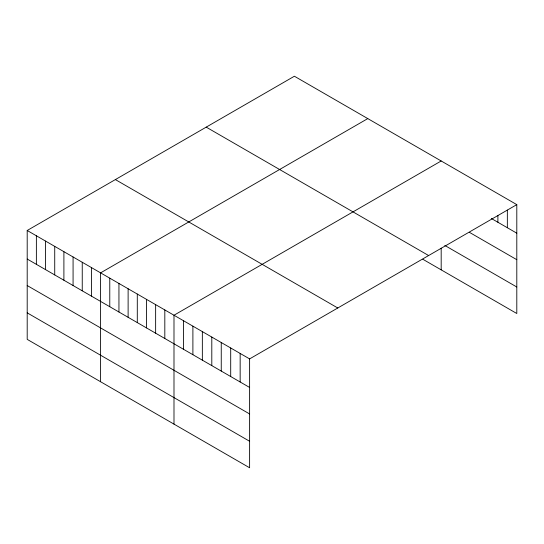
<?xml version="1.0" encoding="UTF-8"?>
<svg xmlns="http://www.w3.org/2000/svg" width="544" height="544" viewBox="0 0 544 544"><rect width="100%" height="100%" fill="white"/><g stroke="black" fill="none" stroke-linecap="round" stroke-linejoin="round"><path stroke-width="0.82" d="M27.2 230.486L249.608 358.897L249.608 467.772L27.2 339.368L27.2 230.486L294.392 76.228L516.8 204.632L516.8 313.514L422.831 259.257M367.785 118.599L100.592 272.864L100.592 381.738M441.184 160.976L173.992 315.234L173.992 424.116M249.608 358.897L516.8 204.632M491.354 218.491L516.8 233.179M469.54 232.404L516.8 259.692M444.815 245.446L516.8 287.001M206.217 127.133L428.624 255.537M115.376 179.581L337.783 307.992M27.2 259.039L249.608 387.444M27.2 285.546L249.608 413.95M27.2 312.854L249.608 441.266M507.348 210.093L507.348 227.725M497.896 215.553L497.896 222.265M441.184 248.166L441.184 269.851M240.156 353.437L240.156 381.983M230.704 347.983L230.704 376.53M221.252 342.523L221.252 371.069M211.8 337.069L211.8 365.616M202.348 331.609L202.348 360.155M192.896 326.148L192.896 354.702M183.444 320.695L183.444 349.241M164.818 309.937L164.818 338.49M155.638 304.647L155.638 333.193M146.465 299.35L146.465 327.896M137.292 294.052L137.292 322.599M128.119 288.755L128.119 317.302M118.946 283.458L118.946 312.004M109.772 278.161L109.772 306.707M91.419 267.566L91.419 296.113M82.246 262.269L82.246 290.816M73.073 256.972L73.073 285.518M63.9 251.675L63.9 280.221M54.726 246.378L54.726 274.924M45.546 241.08L45.546 269.634M36.373 235.783L36.373 264.336"/></g></svg>
